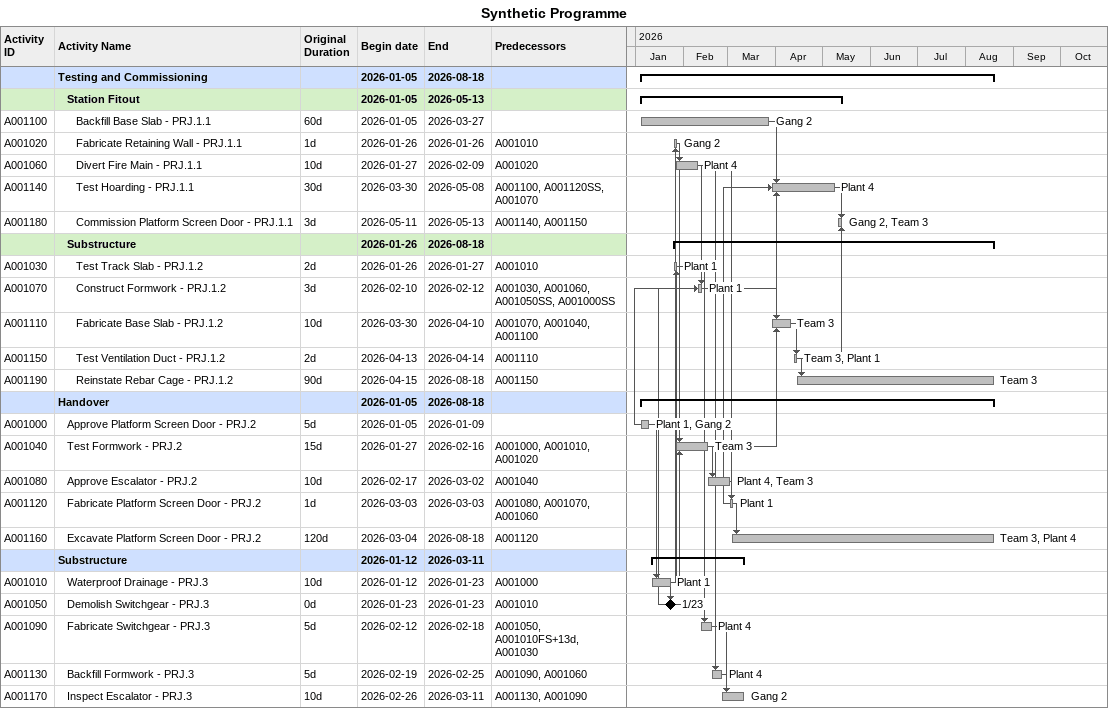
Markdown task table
Synthetic Programme

| ID | Level | Task | Original duration | Start | Finish | Predecessors | Resources |
|---|---|---|---|---|---|---|---|
|  | 1 | **Testing and Commissioning** |  | 2026-01-05 | 2026-08-18 |  |  |
|  | 2 | **Station Fitout** |  | 2026-01-05 | 2026-05-13 |  |  |
| A001100 | 3 | Backfill Base Slab - PRJ.1.1 | 60d | 2026-01-05 | 2026-03-27 |  | Gang 2 |
| A001020 | 3 | Fabricate Retaining Wall - PRJ.1.1 | 1d | 2026-01-26 | 2026-01-26 | A001010 | Gang 2 |
| A001060 | 3 | Divert Fire Main - PRJ.1.1 | 10d | 2026-01-27 | 2026-02-09 | A001020 | Plant 4 |
| A001140 | 3 | Test Hoarding - PRJ.1.1 | 30d | 2026-03-30 | 2026-05-08 | A001100, A001120SS, A001070 | Plant 4 |
| A001180 | 3 | Commission Platform Screen Door - PRJ.1.1 | 3d | 2026-05-11 | 2026-05-13 | A001140, A001150 | Gang 2, Team 3 |
|  | 2 | **Substructure** |  | 2026-01-26 | 2026-08-18 |  |  |
| A001030 | 3 | Test Track Slab - PRJ.1.2 | 2d | 2026-01-26 | 2026-01-27 | A001010 | Plant 1 |
| A001070 | 3 | Construct Formwork - PRJ.1.2 | 3d | 2026-02-10 | 2026-02-12 | A001030, A001060, A001050SS, A001000SS | Plant 1 |
| A001110 | 3 | Fabricate Base Slab - PRJ.1.2 | 10d | 2026-03-30 | 2026-04-10 | A001070, A001040, A001100 | Team 3 |
| A001150 | 3 | Test Ventilation Duct - PRJ.1.2 | 2d | 2026-04-13 | 2026-04-14 | A001110 | Team 3, Plant 1 |
| A001190 | 3 | Reinstate Rebar Cage - PRJ.1.2 | 90d | 2026-04-15 | 2026-08-18 | A001150 | Team 3 |
|  | 1 | **Handover** |  | 2026-01-05 | 2026-08-18 |  |  |
| A001000 | 2 | Approve Platform Screen Door - PRJ.2 | 5d | 2026-01-05 | 2026-01-09 |  | Plant 1, Gang 2 |
| A001040 | 2 | Test Formwork - PRJ.2 | 15d | 2026-01-27 | 2026-02-16 | A001000, A001010, A001020 | Team 3 |
| A001080 | 2 | Approve Escalator - PRJ.2 | 10d | 2026-02-17 | 2026-03-02 | A001040 | Plant 4, Team 3 |
| A001120 | 2 | Fabricate Platform Screen Door - PRJ.2 | 1d | 2026-03-03 | 2026-03-03 | A001080, A001070, A001060 | Plant 1 |
| A001160 | 2 | Excavate Platform Screen Door - PRJ.2 | 120d | 2026-03-04 | 2026-08-18 | A001120 | Team 3, Plant 4 |
|  | 1 | **Substructure** |  | 2026-01-12 | 2026-03-11 |  |  |
| A001010 | 2 | Waterproof Drainage - PRJ.3 | 10d | 2026-01-12 | 2026-01-23 | A001000 | Plant 1 |
| A001050 | 2 | Demolish Switchgear - PRJ.3 | 0d | 2026-01-23 | 2026-01-23 | A001010 |  |
| A001090 | 2 | Fabricate Switchgear - PRJ.3 | 5d | 2026-02-12 | 2026-02-18 | A001050, A001010FS+13d, A001030 | Plant 4 |
| A001130 | 2 | Backfill Formwork - PRJ.3 | 5d | 2026-02-19 | 2026-02-25 | A001090, A001060 | Plant 4 |
| A001170 | 2 | Inspect Escalator - PRJ.3 | 10d | 2026-02-26 | 2026-03-11 | A001130, A001090 | Gang 2 |
